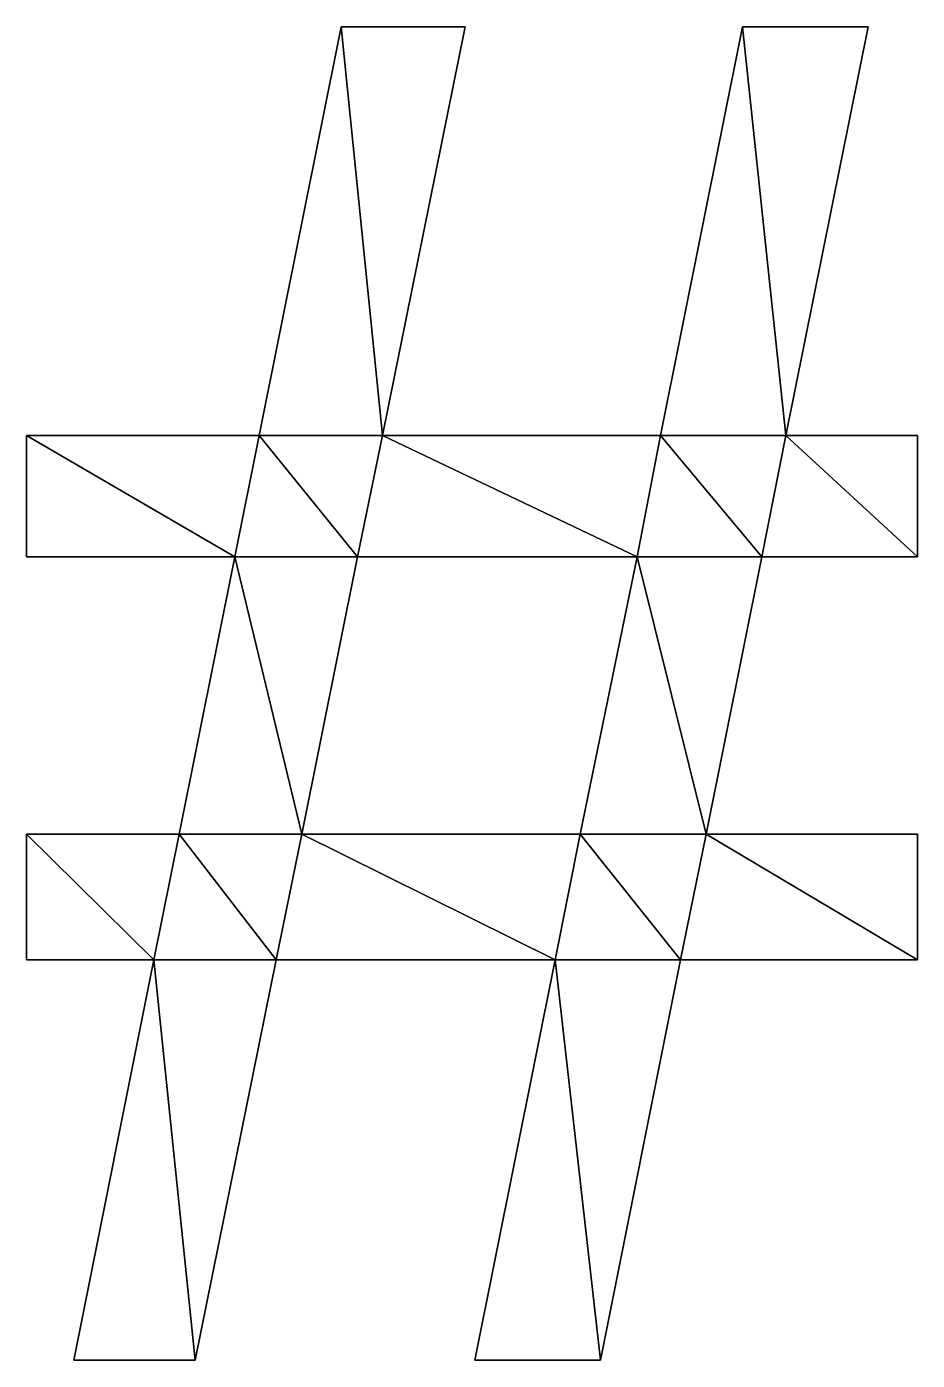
# Model space of a CAD drawing. Header units: metres. Extents: x 0.027 to 0.677, y -0.019 to 0.953.
import ezdxf

# ---------------------------------------------------------------- set-up
doc = ezdxf.new("R2010")
doc.units = ezdxf.units.M

msp = doc.modelspace()

# ---------------------------------------------------------------- meshes
at = {"layer": 'Armanisoft_0', "linetype": 'CONTINUOUS'}
mesh = msp.add_polyface(dxfattribs=at)
corners = [(0.061738, -0.019055), (0.120117, 0.272866), (0.027439, 0.272866), (0.027439, 0.364329), (0.13872, 0.364329), (0.179217, 0.566311), (0.027439, 0.566311), (0.027439, 0.654726), (0.196896, 0.654726), (0.25686, 0.952744), (0.347041, 0.952744), (0.286765, 0.654726), (0.489548, 0.654726), (0.549249, 0.952744), (0.641006, 0.952744), (0.581042, 0.654726), (0.676829, 0.654726), (0.676829, 0.566311), (0.563364, 0.566311), (0.522866, 0.364329), (0.676829, 0.364329), (0.676829, 0.272866), (0.504264, 0.272866), (0.445884, -0.019055), (0.354135, -0.019055), (0.412769, 0.272866), (0.209325, 0.272866), (0.150387, -0.019055), (0.061738, -0.019055), (0.228029, 0.364329), (0.431109, 0.364329), (0.472501, 0.566311), (0.268738, 0.566311), (0.228029, 0.364329), (0.352134, 1.847729), (-1.02875, -0.223598), (1.733018, -0.223598), (0.061738, -0.019055, 0.229421), (0.120117, 0.272866, 0.229421), (0.027439, 0.272866, 0.229421), (0.027439, 0.364329, 0.229421), (0.13872, 0.364329, 0.229421), (0.179217, 0.566311, 0.229421), (0.027439, 0.566311, 0.229421), (0.027439, 0.654726, 0.229421), (0.196896, 0.654726, 0.229421), (0.25686, 0.952744, 0.229421), (0.347041, 0.952744, 0.229421), (0.286765, 0.654726, 0.229421), (0.489548, 0.654726, 0.229421), (0.549249, 0.952744, 0.229421), (0.641006, 0.952744, 0.229421), (0.581042, 0.654726, 0.229421), (0.676829, 0.654726, 0.229421), (0.676829, 0.566311, 0.229421), (0.563364, 0.566311, 0.229421), (0.522866, 0.364329, 0.229421), (0.676829, 0.364329, 0.229421), (0.676829, 0.272866, 0.229421), (0.504264, 0.272866, 0.229421), (0.445884, -0.019055, 0.229421), (0.354135, -0.019055, 0.229421), (0.412769, 0.272866, 0.229421), (0.209325, 0.272866, 0.229421), (0.150387, -0.019055, 0.229421), (0.061738, -0.019055, 0.229421), (0.228029, 0.364329, 0.229421), (0.431109, 0.364329, 0.229421), (0.472501, 0.566311, 0.229421), (0.268738, 0.566311, 0.229421), (0.228029, 0.364329, 0.229421), (0.352134, 1.847729, 0.229421), (-1.02875, -0.223598, 0.229421), (1.733018, -0.223598, 0.229421), (0.061738, -0.019055), (0.061738, -0.019055, 0.229421), (0.120117, 0.272866), (0.120117, 0.272866, 0.229421), (0.027439, 0.272866), (0.027439, 0.272866, 0.229421), (0.027439, 0.364329), (0.027439, 0.364329, 0.229421), (0.13872, 0.364329), (0.13872, 0.364329, 0.229421), (0.179217, 0.566311), (0.179217, 0.566311, 0.229421), (0.027439, 0.566311), (0.027439, 0.566311, 0.229421), (0.027439, 0.654726), (0.027439, 0.654726, 0.229421), (0.196896, 0.654726), (0.196896, 0.654726, 0.229421), (0.25686, 0.952744), (0.25686, 0.952744, 0.229421), (0.347041, 0.952744), (0.347041, 0.952744, 0.229421), (0.286765, 0.654726), (0.286765, 0.654726, 0.229421), (0.489548, 0.654726), (0.489548, 0.654726, 0.229421), (0.549249, 0.952744), (0.549249, 0.952744, 0.229421), (0.641006, 0.952744), (0.641006, 0.952744, 0.229421), (0.581042, 0.654726), (0.581042, 0.654726, 0.229421), (0.676829, 0.654726), (0.676829, 0.654726, 0.229421), (0.676829, 0.566311), (0.676829, 0.566311, 0.229421), (0.563364, 0.566311), (0.563364, 0.566311, 0.229421), (0.522866, 0.364329), (0.522866, 0.364329, 0.229421), (0.676829, 0.364329), (0.676829, 0.364329, 0.229421), (0.676829, 0.272866), (0.676829, 0.272866, 0.229421), (0.504264, 0.272866), (0.504264, 0.272866, 0.229421), (0.445884, -0.019055), (0.445884, -0.019055, 0.229421), (0.354135, -0.019055), (0.354135, -0.019055, 0.229421), (0.412769, 0.272866), (0.412769, 0.272866, 0.229421), (0.209325, 0.272866), (0.209325, 0.272866, 0.229421), (0.150387, -0.019055), (0.150387, -0.019055, 0.229421), (0.228029, 0.364329), (0.228029, 0.364329, 0.229421), (0.431109, 0.364329), (0.431109, 0.364329, 0.229421), (0.472501, 0.566311), (0.472501, 0.566311, 0.229421), (0.268738, 0.566311), (0.268738, 0.566311, 0.229421)]
mesh.append_faces([[corners[k] for k in face] for face in [(3, 1, 2), (4, 1, 3), (7, 5, 6), (8, 5, 7), (11, 8, 9), (11, 9, 10), (15, 12, 13), (15, 13, 14), (17, 15, 16), (18, 12, 15), (18, 15, 17), (21, 19, 20), (22, 19, 21), (25, 22, 23), (25, 23, 24), (26, 1, 4), (27, 0, 1), (27, 1, 26), (29, 4, 5), (29, 26, 4), (29, 25, 26), (30, 19, 22), (30, 22, 25), (30, 25, 29), (31, 11, 12), (31, 12, 18), (31, 18, 19), (31, 19, 30), (32, 5, 8), (32, 29, 5), (32, 8, 11), (32, 11, 31), (40, 39, 38), (41, 40, 38), (44, 43, 42), (45, 44, 42), (48, 46, 45), (48, 47, 46), (52, 50, 49), (52, 51, 50), (54, 53, 52), (55, 52, 49), (55, 54, 52), (58, 57, 56), (59, 58, 56), (62, 60, 59), (62, 61, 60), (63, 41, 38), (64, 38, 37), (64, 63, 38), (66, 42, 41), (66, 41, 63), (66, 63, 62), (67, 59, 56), (67, 62, 59), (67, 66, 62), (68, 49, 48), (68, 55, 49), (68, 56, 55), (68, 67, 56), (69, 45, 42), (69, 42, 66), (69, 48, 45), (69, 68, 48), (76, 74, 75, 77), (78, 76, 77, 79), (80, 78, 79, 81), (82, 80, 81, 83), (84, 82, 83, 85), (86, 84, 85, 87), (88, 86, 87, 89), (90, 88, 89, 91), (92, 90, 91, 93), (94, 92, 93, 95), (96, 94, 95, 97), (98, 96, 97, 99), (100, 98, 99, 101), (102, 100, 101, 103), (104, 102, 103, 105), (106, 104, 105, 107), (108, 106, 107, 109), (110, 108, 109, 111), (112, 110, 111, 113), (114, 112, 113, 115), (116, 114, 115, 117), (118, 116, 117, 119), (120, 118, 119, 121), (122, 120, 121, 123), (124, 122, 123, 125), (126, 124, 125, 127), (128, 126, 127, 129), (74, 128, 129, 75), (132, 130, 131, 133), (134, 132, 133, 135), (136, 134, 135, 137), (130, 136, 137, 131)]])

doc.saveas('drawing.dxf')
